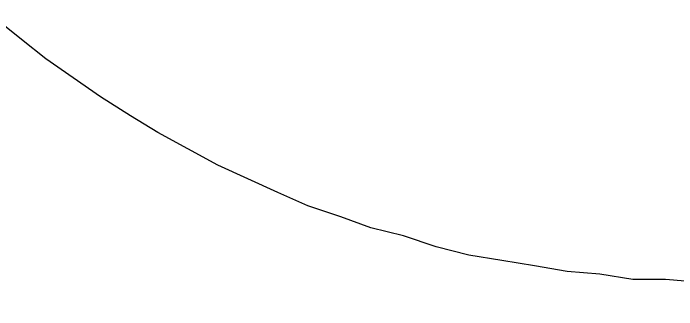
# Model space of a CAD drawing. Extents: x 0 to 420, y 0 to 297.
# Drawn here: x 213.029 to 213.62, y 218.936 to 219.2 of the extents above; entities that cross this region are included whole.
import ezdxf

# ---------------------------------------------------------------- set-up
doc = ezdxf.new("R2010")
doc.units = 0
doc.layers.get('0').update_dxf_attribs({"linetype": 'CONTINUOUS'})
doc.layers.get('DEFPOINTS').update_dxf_attribs({"linetype": 'CONTINUOUS'})
for name, color, linetype in [('L25', 1, 'CONTINUOUS'), ('red', 10, 'CONTINUOUS'), ('T25', 1, 'CONTINUOUS')]:
    doc.layers.add(name, color=color, linetype=linetype)
doc.styles.add('ISO', font='iso3098b.shx')
doc.dimstyles.new('SIGNSDIM', dxfattribs={"dimtxt": 2.5, "dimasz": 0.2, "dimexe": 1.5, "dimexo": 2, "dimtad": 1, "dimdec": 4, "dimlfac": 10, "dimrnd": 1, "dimdsep": 46, "dimtxsty": 'ISO', "dimblk": 'SGNDIM', "dimcen": 2.5, "dimse2": 1, "dimadec": 0, "dimazin": 0, "dimtfac": 1, "dimtdec": 4, "dimtix": 1, "dimtmove": 0, "dimatfit": 3, "dimldrblk": 'SGNDIM', "dimfxl": 1, "dimtolj": 1, "dimtzin": 0, "dimarcsym": 0})

# ---------------------------------------------------------------- blocks, each defined once
blk = doc.blocks.new('SGNDIM')
for p, q in [((0, 4.5), (0, -4.5)), ((0, 0), (-1, 0))]:
    blk.add_line(p, q)
blk = doc.blocks.new('*D23')
at = {"layer": 'DEFPOINTS', "color": 0}
for p in [(216.17601, 253.20579), (134.59043, 200.19454), (216.17601, 200.19454)]:
    blk.add_point(p, dxfattribs=at)
at = {"layer": 'T25', "color": 0, "lineweight": -2}
blk.add_line((134.59043, 253.00579), (134.59043, 200.39454), dxfattribs=at)
at = {"layer": 'T25', "color": 0, "lineweight": -2, "xscale": 0.2, "yscale": 0.2, "zscale": 0.2}
for p, rotation in [((134.59043, 253.20579), 90), ((134.59043, 200.19454), 270)]:
    blk.add_blockref('SGNDIM', p, dxfattribs=dict(at, rotation=rotation))
at = {"layer": 'T25', "color": 0, "insert": (132.71543, 226.70016), "char_height": 2.5, "attachment_point": 5, "rotation": 90, "style": 'ISO'}
blk.add_mtext('\\A1;530', dxfattribs=at)

msp = doc.modelspace()

# ---------------------------------------------------------------- linework, layer by layer
at = {"layer": 'L25', "lineweight": 0}
msp.add_lwpolyline([(213.642056, 218.960459), (213.61044, 218.962891), (213.581256, 218.962891), (213.552072, 218.967755), (213.522887, 218.970187), (213.493703, 218.975051), (213.464519, 218.979915), (213.435335, 218.98478), (213.406151, 218.992076), (213.376966, 219.001804), (213.347782, 219.0091), (213.32103, 219.018828), (213.291846, 219.028556), (213.265093, 219.040716), (213.238341, 219.052876), (213.211589, 219.065036), (213.184837, 219.079628), (213.158085, 219.09422), (213.133764, 219.108812), (213.107012, 219.125837), (213.082692, 219.142861), (213.058372, 219.159885), (213.036484, 219.176909), (213.012164, 219.196365)], dxfattribs=at)
at = {"layer": 'red'}
msp.add_circle((205.336723, 226.703912), 29.50375, dxfattribs=at)
for start, end in [(318.2444321, 131.7555679), (138.2444321, 311.7555679)]:
    msp.add_arc((205.336723, 226.703912), 26.50375, start, end, dxfattribs=at)

# ---------------------------------------------------------------- dimensions: what is measured, and where the dimension line sits
at = {"layer": 'T25'}
dim = msp.add_linear_dim(base=(134.590427, 200.194537), p1=(216.176006, 253.205786), p2=(216.176006, 200.194537), angle=90, dimstyle='SIGNSDIM', override={"dimse1": 1}, dxfattribs=at)
dim.commit()
dim.dimension.update_dxf_attribs({"geometry": '*D23', "text_midpoint": (132.715427, 226.700162)})

doc.saveas('drawing.dxf')
